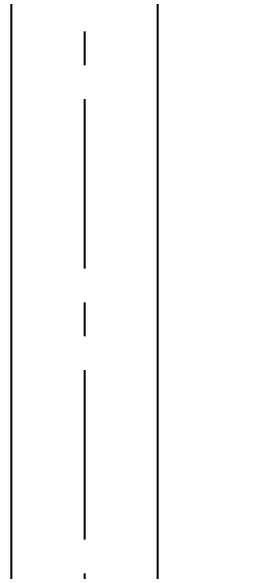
# Model space of a CAD drawing. Header units: millimetres. Extents: x 3819 to 4365, y -2661 to -1889.
# Drawn here: x 3969.45 to 3978.49, y -2216.52 to -2195.5 of the extents above; entities that cross this region are included whole.
import ezdxf

# ---------------------------------------------------------------- set-up
doc = ezdxf.new("R2010")
doc.units = ezdxf.units.MM
doc.header["$LTSCALE"] = 0.1
doc.linetypes.add('CENTERX2', pattern=[101.6, 63.5, -12.7, 12.7, -12.7])
doc.layers.add('CENTER', color=1, linetype='CENTERX2')
doc.layers.add('DIM', color=3, linetype='Continuous')
doc.styles.get("Standard").update_dxf_attribs({"font": 'arial.ttf'})
doc.dimstyles.new('ISO-25', dxfattribs={"dimtxt": 2.5, "dimasz": 2.5, "dimexe": 1.25, "dimexo": 0.625, "dimtad": 1, "dimlfac": 5, "dimtxsty": 'Standard', "dimcen": 2.5, "dimadec": 0, "dimazin": 0, "dimtfac": 1, "dimtmove": 0, "dimatfit": 3, "dimfxl": 0, "dimarcsym": 0})

# ---------------------------------------------------------------- blocks, each defined once
blk = doc.blocks.new('*D137')
at = {"layer": 'Defpoints', "color": 0}
for p in [(3972.198, -2092.633), (4060.64, -2605.033), (4086.272, -2605.033)]:
    blk.add_point(p, dxfattribs=at)
at = {"layer": 'DIM', "color": 0, "lineweight": -2}
for p, q in [((3972.823, -2092.633), (4087.522, -2092.633)), ((4086.272, -2096.633), (4086.272, -2601.033)), ((4061.265, -2605.033), (4087.522, -2605.033))]:
    blk.add_line(p, q, dxfattribs=at)
at = {"layer": 'DIM', "color": 0}
for points in [[(4085.605, -2096.633), (4086.939, -2096.633), (4086.272, -2092.633)], [(4085.605, -2601.033), (4086.939, -2601.033), (4086.272, -2605.033)]]:
    blk.add_solid(points, dxfattribs=at)
at = {"layer": 'DIM', "color": 0, "insert": (4083.025, -2348.833), "char_height": 4, "attachment_point": 5, "rotation": 90}
blk.add_mtext('(2280)', dxfattribs=at)

msp = doc.modelspace()

# ---------------------------------------------------------------- linework, layer by layer
at = {"color": 7, "linetype": 'Continuous'}
for p, q in [((3969.448, -2182.4386), (3969.448, -2240.1577)), ((3974.948, -2182.4386), (3974.948, -2240.1577))]:
    msp.add_line(p, q, dxfattribs=at)
at = {"layer": 'CENTER'}
msp.add_line((3972.198, -2087.0409), (3972.198, -2368.7111), dxfattribs=at)

# ---------------------------------------------------------------- dimensions: what is measured, and where the dimension line sits
at = {"layer": 'DIM'}
dim = msp.add_linear_dim(base=(4086.272, -2605.0328), p1=(3972.198, -2092.6331), p2=(4060.6398, -2605.0328), angle=90, text='(2280)', dimstyle='ISO-25', override={"dimtxt": 4, "dimasz": 4, "dimlfac": 4, "dimadec": 1, "dimfxl": 1.25}, dxfattribs=at)
dim.commit()
dim.dimension.update_dxf_attribs({"geometry": '*D137', "text_midpoint": (4083.0249, -2348.833)})

doc.saveas('drawing.dxf')
